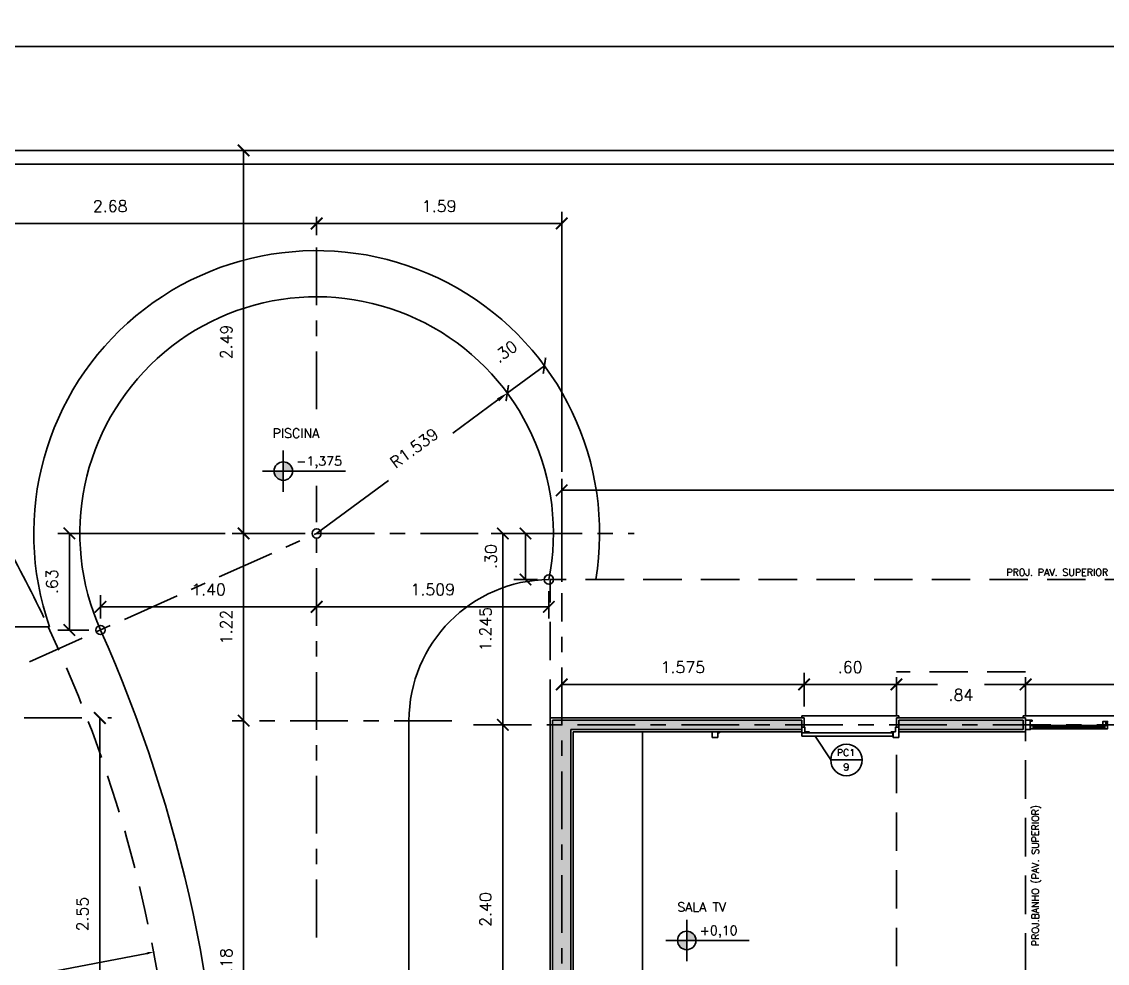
# Model space of a CAD drawing. Header units: millimetres. Extents: x 128 to 761, y 122 to 191.
# Drawn here: x 131.75 to 138.81, y 131.63 to 137.75 of the extents above; entities that cross this region are included whole.
import ezdxf

# ---------------------------------------------------------------- set-up
doc = ezdxf.new("R2010")
doc.units = ezdxf.units.MM
doc.linetypes.add('CENTER', pattern=[0.6, 0.375, -0.075, 0.075, -0.075])
doc.linetypes.add('HIDDEN', pattern=[0.375, 0.25, -0.125])
for name, color, linetype in [('ALV', 5, 'Continuous'), ('CAIX', 2, 'Continuous'), ('CAIXN', 7, 'Continuous'), ('COTAS', 1, 'Continuous'), ('EIXOS', 141, 'CENTER'), ('LPROJ', 7, 'HIDDEN'), ('LVISTA02', 1, 'Continuous'), ('NOTAS', 2, 'Continuous'), ('REVEST', 2, 'Continuous'), ('SOLID', 8, 'Continuous'), ('TEXT', 3, 'Continuous')]:
    doc.layers.add(name, color=color, linetype=linetype)
doc.styles.add('60-50', font='romans.shx', dxfattribs={"height": 0.075})
doc.styles.add('80-50', font='romans.shx', dxfattribs={"height": 0.1})
doc.dimstyles.new('50', dxfattribs={"dimtxt": 0.1, "dimasz": 2.5, "dimexe": 1.25, "dimexo": 0.625, "dimgap": 0.075, "dimtad": 1, "dimzin": 0, "dimdsep": 46, "dimtxsty": '60-50', "dimcen": 2.5, "dimclrt": 3, "dimadec": 0, "dimazin": 0, "dimtfac": 1, "dimtmove": 0, "dimatfit": 3, "dimfxl": 1, "dimarcsym": 0})

# ---------------------------------------------------------------- blocks, each defined once
blk = doc.blocks.new('_ARCHTICK')
at = {"color": 0, "linetype": 'ByBlock', "const_width": 0.15}
blk.add_lwpolyline([(-0.5, -0.5), (0.5, 0.5)], dxfattribs=at)
blk = doc.blocks.new('*D14')
at = {"layer": 'COTAS', "color": 0, "lineweight": -2}
for p, q in [((135.2635, 134.1081), (135.2635, 134.7774)), ((143.9635, 134.7024), (135.2635, 134.7024))]:
    blk.add_line(p, q, dxfattribs=at)
at = {"layer": 'DEFPOINTS', "color": 0}
for p in [(135.2635, 134.7024), (143.9635, 134.5249), (135.2635, 134.0331)]:
    blk.add_point(p, dxfattribs=at)
at = {"layer": 'COTAS', "color": 0, "lineweight": -2, "xscale": 0.075, "yscale": 0.075, "zscale": 0.075, "rotation": 180}
blk.add_blockref('_ARCHTICK', (135.2635, 134.7024), dxfattribs=at)
at = {"layer": 'COTAS', "color": 0, "lineweight": -2, "xscale": 0.075, "yscale": 0.075, "zscale": 0.075}
blk.add_blockref('_ARCHTICK', (143.9635, 134.7024), dxfattribs=at)
at = {"layer": 'COTAS', "color": 3, "insert": (139.6135, 134.8149), "char_height": 0.075, "attachment_point": 5, "style": '60-50'}
blk.add_mtext('8.70', dxfattribs=at)
blk = doc.blocks.new('*D15')
at = {"layer": 'COTAS', "color": 0, "lineweight": -2}
for p, q in [((133.671, 136.4451), (133.671, 136.3624)), ((135.2635, 134.8224), (135.2635, 136.5124)), ((135.2635, 136.4374), (133.671, 136.4374))]:
    blk.add_line(p, q, dxfattribs=at)
at = {"layer": 'DEFPOINTS', "color": 0}
for p in [(133.671, 136.5201), (133.671, 136.4374), (135.2635, 134.7474)]:
    blk.add_point(p, dxfattribs=at)
at = {"layer": 'COTAS', "color": 0, "lineweight": -2, "xscale": 0.075, "yscale": 0.075, "zscale": 0.075, "rotation": 180}
blk.add_blockref('_ARCHTICK', (133.671, 136.4374), dxfattribs=at)
at = {"layer": 'COTAS', "color": 0, "lineweight": -2, "xscale": 0.075, "yscale": 0.075, "zscale": 0.075}
blk.add_blockref('_ARCHTICK', (135.2635, 136.4374), dxfattribs=at)
at = {"layer": 'COTAS', "color": 3, "insert": (134.4672, 136.5499), "char_height": 0.075, "attachment_point": 5, "style": '60-50'}
blk.add_mtext('1.59', dxfattribs=at)
blk = doc.blocks.new('*D20')
at = {"layer": 'COTAS', "color": 0, "lineweight": -2}
for p, q in [((129.0085, 137.286), (129.0085, 137.6626)), ((150.1285, 137.286), (150.1285, 137.6626)), ((129.0085, 137.5876), (150.1285, 137.5876))]:
    blk.add_line(p, q, dxfattribs=at)
at = {"layer": 'DEFPOINTS', "color": 0}
for p in [(150.1285, 137.5876), (129.0085, 137.211), (150.1285, 137.211)]:
    blk.add_point(p, dxfattribs=at)
at = {"layer": 'COTAS', "color": 0, "lineweight": -2, "xscale": 0.075, "yscale": 0.075, "zscale": 0.075, "rotation": 180}
blk.add_blockref('_ARCHTICK', (129.0085, 137.5876), dxfattribs=at)
at = {"layer": 'COTAS', "color": 0, "lineweight": -2, "xscale": 0.075, "yscale": 0.075, "zscale": 0.075}
blk.add_blockref('_ARCHTICK', (150.1285, 137.5876), dxfattribs=at)
at = {"layer": 'COTAS', "color": 3, "insert": (139.5685, 137.7001), "char_height": 0.075, "attachment_point": 5, "style": '60-50'}
blk.add_mtext('21.12', dxfattribs=at)
blk = doc.blocks.new('*D31')
at = {"layer": 'COTAS', "color": 0, "lineweight": -2}
for p, q in [((132.262, 130.6721), (132.262, 133.2221)), ((132.3137, 133.2221), (132.337, 133.2221))]:
    blk.add_line(p, q, dxfattribs=at)
at = {"layer": 'DEFPOINTS', "color": 0}
for p in [(132.2387, 133.2221), (132.262, 133.2221), (132.2387, 130.6721)]:
    blk.add_point(p, dxfattribs=at)
at = {"layer": 'COTAS', "color": 0, "lineweight": -2, "xscale": 0.075, "yscale": 0.075, "zscale": 0.075}
for p, rotation in [((132.262, 133.2221), 90), ((132.262, 130.6721), 270)]:
    blk.add_blockref('_ARCHTICK', p, dxfattribs=dict(at, rotation=rotation))
at = {"layer": 'COTAS', "color": 3, "insert": (132.1495, 131.9471), "char_height": 0.075, "attachment_point": 5, "rotation": 90, "style": '60-50'}
blk.add_mtext('2.55', dxfattribs=at)
blk = doc.blocks.new('*D49')
at = {"layer": 'COTAS', "color": 0, "lineweight": -2}
for p, q in [((134.7662, 133.1771), (134.9561, 133.1771)), ((134.8811, 130.7771), (134.8811, 133.1771))]:
    blk.add_line(p, q, dxfattribs=at)
at = {"layer": 'DEFPOINTS', "color": 0}
for p in [(134.6912, 133.1771), (134.8811, 133.1771), (134.6912, 130.7771)]:
    blk.add_point(p, dxfattribs=at)
at = {"layer": 'COTAS', "color": 0, "lineweight": -2, "xscale": 0.075, "yscale": 0.075, "zscale": 0.075}
for p, rotation in [((134.8811, 133.1771), 90), ((134.8811, 130.7771), 270)]:
    blk.add_blockref('_ARCHTICK', p, dxfattribs=dict(at, rotation=rotation))
at = {"layer": 'COTAS', "color": 3, "insert": (134.7686, 131.9771), "char_height": 0.075, "attachment_point": 5, "rotation": 90, "style": '60-50'}
blk.add_mtext('2.40', dxfattribs=at)
blk = doc.blocks.new('*D50')
at = {"layer": 'COTAS', "color": 0, "lineweight": -2}
for p, q in [((135.1347, 134.4221), (134.8061, 134.4221)), ((134.8811, 133.1771), (134.8811, 134.4221))]:
    blk.add_line(p, q, dxfattribs=at)
at = {"layer": 'DEFPOINTS', "color": 0}
for p in [(134.8811, 134.4221), (135.2097, 134.4221), (134.6912, 133.1771)]:
    blk.add_point(p, dxfattribs=at)
at = {"layer": 'COTAS', "color": 0, "lineweight": -2, "xscale": 0.075, "yscale": 0.075, "zscale": 0.075}
for p, rotation in [((134.8811, 134.4221), 90), ((134.8811, 133.1771), 270)]:
    blk.add_blockref('_ARCHTICK', p, dxfattribs=dict(at, rotation=rotation))
at = {"layer": 'COTAS', "color": 3, "insert": (134.7686, 133.7996), "char_height": 0.075, "attachment_point": 5, "rotation": 90, "style": '60-50'}
blk.add_mtext('1.245', dxfattribs=at)
blk = doc.blocks.new('*D54')
at = {"layer": 'COTAS', "color": 0, "lineweight": -2}
for p, q in [((133.199, 133.2046), (133.1213, 133.2046)), ((133.1963, 130.0213), (133.1963, 133.2046))]:
    blk.add_line(p, q, dxfattribs=at)
at = {"layer": 'DEFPOINTS', "color": 0}
for p in [(133.1963, 133.2046), (133.274, 133.2046), (133.1963, 130.0213)]:
    blk.add_point(p, dxfattribs=at)
at = {"layer": 'COTAS', "color": 0, "lineweight": -2, "xscale": 0.075, "yscale": 0.075, "zscale": 0.075}
for p, rotation in [((133.1963, 133.2046), 90), ((133.1963, 130.0213), 270)]:
    blk.add_blockref('_ARCHTICK', p, dxfattribs=dict(at, rotation=rotation))
at = {"layer": 'COTAS', "color": 3, "insert": (133.0838, 131.613), "char_height": 0.075, "attachment_point": 5, "rotation": 90, "style": '60-50'}
blk.add_mtext('3.18', dxfattribs=at)
blk = doc.blocks.new('*D55')
at = {"layer": 'COTAS', "color": 0, "lineweight": -2}
for p, q in [((133.596, 134.4221), (133.1213, 134.4221)), ((133.1963, 133.2046), (133.1963, 134.4221))]:
    blk.add_line(p, q, dxfattribs=at)
at = {"layer": 'DEFPOINTS', "color": 0}
for p in [(133.1963, 134.4221), (133.671, 134.4221), (133.274, 133.2046)]:
    blk.add_point(p, dxfattribs=at)
at = {"layer": 'COTAS', "color": 0, "lineweight": -2, "xscale": 0.075, "yscale": 0.075, "zscale": 0.075}
for p, rotation in [((133.1963, 134.4221), 90), ((133.1963, 133.2046), 270)]:
    blk.add_blockref('_ARCHTICK', p, dxfattribs=dict(at, rotation=rotation))
at = {"layer": 'COTAS', "color": 3, "insert": (133.0838, 133.8134), "char_height": 0.075, "attachment_point": 5, "rotation": 90, "style": '60-50'}
blk.add_mtext('1.22', dxfattribs=at)
blk = doc.blocks.new('*D56')
at = {"layer": 'COTAS', "color": 0, "lineweight": -2}
blk.add_line((133.1963, 134.4221), (133.1963, 136.9121), dxfattribs=at)
at = {"layer": 'DEFPOINTS', "color": 0}
for p in [(133.1963, 136.9121), (133.1963, 136.9121), (133.671, 134.4221)]:
    blk.add_point(p, dxfattribs=at)
at = {"layer": 'COTAS', "color": 0, "lineweight": -2, "xscale": 0.075, "yscale": 0.075, "zscale": 0.075}
for p, rotation in [((133.1963, 136.9121), 90), ((133.1963, 134.4221), 270)]:
    blk.add_blockref('_ARCHTICK', p, dxfattribs=dict(at, rotation=rotation))
at = {"layer": 'COTAS', "color": 3, "insert": (133.0838, 135.6671), "char_height": 0.075, "attachment_point": 5, "rotation": 90, "style": '60-50'}
blk.add_mtext('2.49', dxfattribs=at)
blk = doc.blocks.new('*D57')
at = {"layer": 'COTAS', "color": 0, "lineweight": -2}
for p, q in [((134.8494, 135.2903), (134.5552, 135.0735)), ((133.671, 134.4221), (134.1382, 134.7664))]:
    blk.add_line(p, q, dxfattribs=at)
at = {"layer": 'COTAS', "color": 0}
blk.add_solid([(134.842, 135.3004), (134.8568, 135.2803), (134.9098, 135.3348)], dxfattribs=at)
at = {"layer": 'DEFPOINTS', "color": 0}
for p in [(134.9098, 135.3348), (133.671, 134.4221)]:
    blk.add_point(p, dxfattribs=at)
at = {"layer": 'COTAS', "color": 3, "insert": (134.3045, 134.9773), "char_height": 0.075, "attachment_point": 5, "rotation": 36.3821, "style": '60-50'}
blk.add_mtext('R1.539', dxfattribs=at)
blk = doc.blocks.new('*D58')
at = {"layer": 'COTAS', "color": 0, "lineweight": -2}
blk.add_line((134.9098, 135.3348), (135.1513, 135.5128), dxfattribs=at)
at = {"layer": 'DEFPOINTS', "color": 0}
for p in [(135.1513, 135.5128), (135.1513, 135.5128), (134.9098, 135.3348)]:
    blk.add_point(p, dxfattribs=at)
at = {"layer": 'COTAS', "color": 0, "lineweight": -2, "xscale": 0.075, "yscale": 0.075, "zscale": 0.075}
for p, rotation in [((135.1513, 135.5128), 36.38209981331752), ((134.9098, 135.3348), 216.3820998133176)]:
    blk.add_blockref('_ARCHTICK', p, dxfattribs=dict(at, rotation=rotation))
at = {"layer": 'COTAS', "color": 3, "insert": (134.8971, 135.6049), "char_height": 0.075, "attachment_point": 5, "rotation": 36.3821, "style": '60-50'}
blk.add_mtext('.30', dxfattribs=at)
blk = doc.blocks.new('*D72')
at = {"layer": 'COTAS', "color": 0, "lineweight": -2}
for p, q in [((132.2662, 133.8692), (132.2662, 134.02)), ((133.671, 133.8692), (133.671, 134.02)), ((132.2662, 133.945), (133.671, 133.945))]:
    blk.add_line(p, q, dxfattribs=at)
at = {"layer": 'DEFPOINTS', "color": 0}
for p in [(133.671, 133.945), (132.2662, 133.7942), (133.671, 133.7942)]:
    blk.add_point(p, dxfattribs=at)
at = {"layer": 'COTAS', "color": 0, "lineweight": -2, "xscale": 0.075, "yscale": 0.075, "zscale": 0.075, "rotation": 180}
blk.add_blockref('_ARCHTICK', (132.2662, 133.945), dxfattribs=at)
at = {"layer": 'COTAS', "color": 0, "lineweight": -2, "xscale": 0.075, "yscale": 0.075, "zscale": 0.075}
blk.add_blockref('_ARCHTICK', (133.671, 133.945), dxfattribs=at)
at = {"layer": 'COTAS', "color": 3, "insert": (132.9686, 134.0575), "char_height": 0.075, "attachment_point": 5, "style": '60-50'}
blk.add_mtext('1.40', dxfattribs=at)
blk = doc.blocks.new('*D73')
at = {"layer": 'COTAS', "color": 0, "lineweight": -2}
for p, q in [((133.0763, 134.4221), (131.9887, 134.4221)), ((132.0637, 134.4221), (132.0637, 133.7942)), ((132.1912, 133.7942), (131.9887, 133.7942))]:
    blk.add_line(p, q, dxfattribs=at)
at = {"layer": 'DEFPOINTS', "color": 0}
for p in [(133.1513, 134.4221), (132.0637, 133.7942), (132.2662, 133.7942)]:
    blk.add_point(p, dxfattribs=at)
at = {"layer": 'COTAS', "color": 0, "lineweight": -2, "xscale": 0.075, "yscale": 0.075, "zscale": 0.075}
for p, rotation in [((132.0637, 134.4221), 90), ((132.0637, 133.7942), 270)]:
    blk.add_blockref('_ARCHTICK', p, dxfattribs=dict(at, rotation=rotation))
at = {"layer": 'COTAS', "color": 3, "insert": (131.9512, 134.1082), "char_height": 0.075, "attachment_point": 5, "rotation": 90, "style": '60-50'}
blk.add_mtext('.63', dxfattribs=at)
blk = doc.blocks.new('*D74')
at = {"layer": 'COTAS', "color": 0, "lineweight": -2}
for p, q in [((135.0897, 134.4221), (134.9533, 134.4221)), ((135.0283, 134.1221), (135.0283, 134.4221)), ((135.1052, 134.1221), (134.9533, 134.1221))]:
    blk.add_line(p, q, dxfattribs=at)
at = {"layer": 'DEFPOINTS', "color": 0}
for p in [(135.0283, 134.4221), (135.1647, 134.4221), (135.1802, 134.1221)]:
    blk.add_point(p, dxfattribs=at)
at = {"layer": 'COTAS', "color": 0, "lineweight": -2, "xscale": 0.075, "yscale": 0.075, "zscale": 0.075}
for p, rotation in [((135.0283, 134.4221), 90), ((135.0283, 134.1221), 270)]:
    blk.add_blockref('_ARCHTICK', p, dxfattribs=dict(at, rotation=rotation))
at = {"layer": 'COTAS', "color": 3, "insert": (134.8033, 134.2721), "char_height": 0.075, "attachment_point": 5, "rotation": 90, "style": '60-50'}
blk.add_mtext('.30', dxfattribs=at)
blk = doc.blocks.new('*D75')
at = {"layer": 'COTAS', "color": 0, "lineweight": -2}
for p, q in [((135.1802, 134.0471), (135.1802, 133.87)), ((133.671, 133.945), (135.1802, 133.945))]:
    blk.add_line(p, q, dxfattribs=at)
at = {"layer": 'DEFPOINTS', "color": 0}
for p in [(135.1802, 134.1221), (133.671, 133.945), (135.1802, 133.945)]:
    blk.add_point(p, dxfattribs=at)
at = {"layer": 'COTAS', "color": 0, "lineweight": -2, "xscale": 0.075, "yscale": 0.075, "zscale": 0.075, "rotation": 180}
blk.add_blockref('_ARCHTICK', (133.671, 133.945), dxfattribs=at)
at = {"layer": 'COTAS', "color": 0, "lineweight": -2, "xscale": 0.075, "yscale": 0.075, "zscale": 0.075}
blk.add_blockref('_ARCHTICK', (135.1802, 133.945), dxfattribs=at)
at = {"layer": 'COTAS', "color": 3, "insert": (134.4256, 134.0575), "char_height": 0.075, "attachment_point": 5, "style": '60-50'}
blk.add_mtext('1.509', dxfattribs=at)
blk = doc.blocks.new('*D76')
at = {"layer": 'COTAS', "color": 0, "lineweight": -2}
for p, q in [((130.9874, 136.0917), (130.9874, 136.5124)), ((133.671, 136.4374), (130.9874, 136.4374))]:
    blk.add_line(p, q, dxfattribs=at)
at = {"layer": 'DEFPOINTS', "color": 0}
for p in [(130.9874, 136.4374), (133.671, 136.4374), (130.9874, 136.0167)]:
    blk.add_point(p, dxfattribs=at)
at = {"layer": 'COTAS', "color": 0, "lineweight": -2, "xscale": 0.075, "yscale": 0.075, "zscale": 0.075, "rotation": 180}
blk.add_blockref('_ARCHTICK', (130.9874, 136.4374), dxfattribs=at)
at = {"layer": 'COTAS', "color": 0, "lineweight": -2, "xscale": 0.075, "yscale": 0.075, "zscale": 0.075}
blk.add_blockref('_ARCHTICK', (133.671, 136.4374), dxfattribs=at)
at = {"layer": 'COTAS', "color": 3, "insert": (132.3292, 136.5499), "char_height": 0.075, "attachment_point": 5, "style": '60-50'}
blk.add_mtext('2.68', dxfattribs=at)
blk = doc.blocks.new('*D92')
at = {"layer": 'COTAS', "color": 0, "lineweight": -2}
for p, q in [((136.8385, 133.2971), (136.8385, 133.515)), ((135.2635, 133.44), (136.8385, 133.44))]:
    blk.add_line(p, q, dxfattribs=at)
at = {"layer": 'DEFPOINTS', "color": 0}
for p in [(135.2635, 133.44), (136.8385, 133.44), (136.8385, 133.2221)]:
    blk.add_point(p, dxfattribs=at)
at = {"layer": 'COTAS', "color": 0, "lineweight": -2, "xscale": 0.075, "yscale": 0.075, "zscale": 0.075, "rotation": 180}
blk.add_blockref('_ARCHTICK', (135.2635, 133.44), dxfattribs=at)
at = {"layer": 'COTAS', "color": 0, "lineweight": -2, "xscale": 0.075, "yscale": 0.075, "zscale": 0.075}
blk.add_blockref('_ARCHTICK', (136.8385, 133.44), dxfattribs=at)
at = {"layer": 'COTAS', "color": 3, "insert": (136.051, 133.5525), "char_height": 0.075, "attachment_point": 5, "style": '60-50'}
blk.add_mtext('1.575', dxfattribs=at)
blk = doc.blocks.new('*D93')
at = {"layer": 'COTAS', "color": 0, "lineweight": -2}
blk.add_line((136.8385, 133.44), (137.4385, 133.44), dxfattribs=at)
at = {"layer": 'DEFPOINTS', "color": 0}
for p in [(136.8385, 133.44), (137.4385, 133.44), (137.4385, 133.44)]:
    blk.add_point(p, dxfattribs=at)
at = {"layer": 'COTAS', "color": 0, "lineweight": -2, "xscale": 0.075, "yscale": 0.075, "zscale": 0.075, "rotation": 180}
blk.add_blockref('_ARCHTICK', (136.8385, 133.44), dxfattribs=at)
at = {"layer": 'COTAS', "color": 0, "lineweight": -2, "xscale": 0.075, "yscale": 0.075, "zscale": 0.075}
blk.add_blockref('_ARCHTICK', (137.4385, 133.44), dxfattribs=at)
at = {"layer": 'COTAS', "color": 3, "insert": (137.1385, 133.5525), "char_height": 0.075, "attachment_point": 5, "style": '60-50'}
blk.add_mtext('.60', dxfattribs=at)
blk = doc.blocks.new('*D94')
at = {"layer": 'COTAS', "color": 0, "lineweight": -2}
for p, q in [((137.4385, 133.44), (137.7049, 133.44)), ((138.2785, 133.44), (138.0121, 133.44))]:
    blk.add_line(p, q, dxfattribs=at)
at = {"layer": 'DEFPOINTS', "color": 0}
for p in [(137.4385, 133.44), (138.2785, 133.44), (138.2785, 133.44)]:
    blk.add_point(p, dxfattribs=at)
at = {"layer": 'COTAS', "color": 0, "lineweight": -2, "xscale": 0.075, "yscale": 0.075, "zscale": 0.075, "rotation": 180}
blk.add_blockref('_ARCHTICK', (137.4385, 133.44), dxfattribs=at)
at = {"layer": 'COTAS', "color": 0, "lineweight": -2, "xscale": 0.075, "yscale": 0.075, "zscale": 0.075}
blk.add_blockref('_ARCHTICK', (138.2785, 133.44), dxfattribs=at)
at = {"layer": 'COTAS', "color": 3, "insert": (137.8585, 133.372), "char_height": 0.075, "attachment_point": 5, "style": '60-50'}
blk.add_mtext('.84', dxfattribs=at)
blk = doc.blocks.new('*D95')
at = {"layer": 'COTAS', "color": 0, "lineweight": -2}
blk.add_line((138.2785, 133.44), (140.3485, 133.44), dxfattribs=at)
at = {"layer": 'DEFPOINTS', "color": 0}
for p in [(138.2785, 133.44), (140.3485, 133.44), (140.3485, 133.44)]:
    blk.add_point(p, dxfattribs=at)
at = {"layer": 'COTAS', "color": 0, "lineweight": -2, "xscale": 0.075, "yscale": 0.075, "zscale": 0.075, "rotation": 180}
blk.add_blockref('_ARCHTICK', (138.2785, 133.44), dxfattribs=at)
at = {"layer": 'COTAS', "color": 0, "lineweight": -2, "xscale": 0.075, "yscale": 0.075, "zscale": 0.075}
blk.add_blockref('_ARCHTICK', (140.3485, 133.44), dxfattribs=at)
at = {"layer": 'COTAS', "color": 3, "insert": (139.3135, 133.5525), "char_height": 0.075, "attachment_point": 5, "style": '60-50'}
blk.add_mtext('2.07', dxfattribs=at)

msp = doc.modelspace()

# ---------------------------------------------------------------- hatches: boundary and pattern name
at = {"layer": 'NOTAS'}
h = msp.add_hatch(color=1, dxfattribs=at)
h.paths.add_polyline_path([(133.4542, 134.7673), (133.4542, 134.8273), (133.3942, 134.8273, 0.414214)])
h.paths.add_polyline_path([(133.4542, 134.8873), (133.4542, 134.8273), (133.5142, 134.8273, 0.414214)])
h = msp.add_hatch(color=1, dxfattribs=at)
h.paths.add_polyline_path([(136.076, 131.7154), (136.076, 131.7754), (136.016, 131.7754, 0.414214)])
h.paths.add_polyline_path([(136.076, 131.8354), (136.076, 131.7754), (136.136, 131.7754, 0.414214)])
at = {"layer": 'SOLID'}
h = msp.add_hatch(color=256, dxfattribs=at)
h.paths.add_polyline_path([(135.3235, 130.8071), (135.3235, 133.1471), (136.8235, 133.1471), (136.8235, 133.2071), (135.2035, 133.2071), (135.2035, 130.7471), (136.8235, 130.7471), (136.8235, 130.8071)])
h.paths.add_polyline_path([(138.2635, 130.7471), (138.2635, 130.8071), (137.4535, 130.8071), (137.4535, 130.7471)])
h.paths.add_polyline_path([(138.2635, 133.1471), (138.2635, 133.2071), (137.4535, 133.2071), (137.4535, 133.1471)])
h.paths.add_polyline_path([(136.7635, 129.7631), (136.7635, 129.0671), (135.8635, 129.0671), (135.8635, 129.7631), (135.9304, 129.7631), (135.9304, 129.8171), (135.8035, 129.8171), (135.8035, 129.0071), (136.8235, 129.0071), (136.8235, 130.1171), (136.7635, 130.1171), (136.7635, 129.8171), (136.6093, 129.8171), (136.6093, 129.7631)])
h.paths.add_polyline_path([(135.2035, 126.9371), (135.2035, 126.8171), (136.8235, 126.8171), (136.8235, 126.9371)])

# ---------------------------------------------------------------- linework, layer by layer
at = {"layer": 'ALV'}
for p, q in [((136.8235, 133.2071), (135.2035, 133.2071)), ((135.2035, 130.7471), (135.2035, 133.2071)), ((136.8235, 133.1471), (136.8235, 133.2071)), ((137.4535, 133.1471), (137.4535, 133.2071)), ((138.2635, 133.2071), (137.4535, 133.2071)), ((138.2635, 133.1471), (138.2635, 133.2071)), ((135.3235, 130.8071), (135.3235, 133.1471)), ((136.8235, 133.1471), (135.3235, 133.1471)), ((138.2635, 133.1471), (137.4535, 133.1471))]:
    msp.add_line(p, q, dxfattribs=at)
at = {"layer": 'CAIX'}
for p, q in [((136.2413, 133.0961), (136.2413, 133.1321)), ((136.2893, 133.1321), (136.2893, 133.1261)), ((138.34, 133.1666), (138.781, 133.1666)), ((138.34, 133.1576), (138.781, 133.1576)), ((136.2773, 133.0961), (136.2413, 133.0961)), ((136.2893, 133.1261), (136.2773, 133.1261)), ((136.2773, 133.1261), (136.2773, 133.0961))]:
    msp.add_line(p, q, dxfattribs=at)
at = {"layer": 'CAIX', "color": 1}
for p, q in [((138.34, 133.1726), (138.781, 133.1726)), ((138.34, 133.1516), (138.781, 133.1516))]:
    msp.add_line(p, q, dxfattribs=at)
at = {"layer": 'CAIX'}
for points in [[(138.2785, 133.2071), (138.3205, 133.2071), (138.3205, 133.2011), (138.3085, 133.2011), (138.3085, 133.1471), (138.2785, 133.1471)], [(136.8235, 133.1621), (136.8445, 133.1621), (136.8445, 133.1321), (136.8715, 133.1321), (136.8715, 133.1261), (136.8235, 133.1261), (136.8235, 133.1471)], [(137.4535, 133.1621), (137.4325, 133.1621), (137.4325, 133.1321), (137.4055, 133.1321), (137.4055, 133.1261), (137.4175, 133.1261), (137.4175, 133.0961), (137.4535, 133.0961), (137.4535, 133.1471)]]:
    msp.add_lwpolyline(points, dxfattribs=at)
for points in [[(138.781, 133.1786), (138.811, 133.1786), (138.811, 133.1846), (138.799, 133.1846), (138.799, 133.1936), (138.811, 133.1936), (138.811, 133.1996), (138.781, 133.1996)], [(138.31, 133.1726), (138.34, 133.1726), (138.34, 133.1666), (138.328, 133.1666), (138.328, 133.1576), (138.34, 133.1576), (138.34, 133.1516), (138.31, 133.1516)], [(138.811, 133.1726), (138.781, 133.1726), (138.781, 133.1666), (138.793, 133.1666), (138.793, 133.1576), (138.781, 133.1576), (138.781, 133.1516), (138.811, 133.1516)], [(136.8232, 133.1036), (136.8232, 133.1246), (137.4161, 133.1246), (137.4161, 133.1036)]]:
    msp.add_lwpolyline(points, close=True, dxfattribs=at)
at = {"layer": 'CAIXN', "color": 8, "ltscale": 0.5}
for q in [(136.91, 133.1036), (137.216, 132.949)]:
    msp.add_line((137.012, 132.949), q, dxfattribs=at)
msp.add_circle((137.114, 132.949), 0.102, dxfattribs=at)
at = {"layer": 'COTAS'}
msp.add_line((128.6258, 130.9387), (132.5678, 131.6919), dxfattribs=at)
for centre in [(133.671, 134.4221), (135.1802, 134.1221), (132.2662, 133.7942)]:
    msp.add_circle(centre, 0.03, dxfattribs=at)
msp.add_arc((123.8249, 130.0213), 8.9461, 25.52092, 29.36287, dxfattribs=at)
msp.add_point((132.612, 131.7003), dxfattribs=at)
msp.add_solid([(132.5664, 131.6993), (132.5692, 131.6845), (132.612, 131.7003)], dxfattribs=at)
at = {"layer": 'EIXOS'}
for p, q in [((133.671, 135.2307), (133.671, 136.5201)), ((133.671, 131.7959), (133.671, 134.7326)), ((131.8051, 133.5881), (133.671, 134.4221)), ((133.671, 134.4221), (135.7335, 134.4221)), ((135.2635, 126.425), (135.2635, 134.0331)), ((130.4209, 133.2221), (132.2387, 133.2221)), ((134.5494, 133.2046), (133.274, 133.2046)), ((134.6912, 133.1771), (147.466, 133.1771))]:
    msp.add_line(p, q, dxfattribs=at)
at = {"layer": 'LPROJ'}
for p, q in [((143.9185, 134.1221), (135.1885, 134.1221)), ((135.1885, 133.2221), (135.1885, 134.1221)), ((131.9354, 133.815), (129.7803, 133.8202)), ((137.4385, 133.2371), (137.4385, 133.5221)), ((138.2785, 133.5221), (137.4385, 133.5221)), ((138.2785, 133.2371), (138.2785, 133.5221)), ((138.2785, 130.8221), (138.2785, 133.1321)), ((137.4385, 130.8581), (137.4385, 133.0961))]:
    msp.add_line(p, q, dxfattribs=at)
msp.add_arc((123.8249, 130.0213), 8.9461, 0, 25.09099, dxfattribs=at)
at = {"layer": 'LVISTA02', "color": 2}
for p, q in [((150.1285, 136.9121), (129.8778, 136.9121)), ((150.1285, 136.8221), (130.6053, 136.8221)), ((134.271, 127.4021), (134.271, 133.2046))]:
    msp.add_line(p, q, dxfattribs=at)
at = {"layer": 'LVISTA02'}
for p, q in [((136.8235, 133.2371), (137.4535, 133.2371)), ((136.8235, 133.2221), (136.8235, 133.2371)), ((137.4535, 133.2221), (137.4535, 133.2371)), ((138.2635, 133.2371), (140.3635, 133.2371)), ((138.2635, 133.2221), (138.2635, 133.2371)), ((135.7885, 130.8221), (135.7885, 133.1321))]:
    msp.add_line(p, q, dxfattribs=at)
msp.add_arc((133.671, 134.4221), 1.8387, 350.60983, 199.28022, dxfattribs=at)
at = {"layer": 'LVISTA02', "color": 2}
for centre, radius, start, end in [((133.671, 134.4221), 1.5387, 348.75629, 204.08248), ((135.1885, 133.2046), 0.9175, 90.51868, 180), ((123.8249, 130.0213), 9.2461, 0, 24.08248)]:
    msp.add_arc(centre, radius, start, end, dxfattribs=at)
at = {"layer": 'NOTAS', "color": 1}
for p, q in [((133.4542, 134.6923), (133.4542, 134.9623)), ((133.3192, 134.8273), (133.8589, 134.8273)), ((136.076, 131.6404), (136.076, 131.9104)), ((135.941, 131.7754), (136.4807, 131.7754))]:
    msp.add_line(p, q, dxfattribs=at)
at = {"layer": 'NOTAS', "color": 2, "ltscale": 0.5}
for centre in [(133.4542, 134.8273), (136.076, 131.7754)]:
    msp.add_circle(centre, 0.06, dxfattribs=at)
at = {"layer": 'REVEST'}
for p, q in [((136.8385, 133.2221), (135.1885, 133.2221)), ((135.1885, 130.7321), (135.1885, 133.2221)), ((136.8385, 133.1621), (136.8385, 133.2221)), ((138.2785, 133.2221), (137.4385, 133.2221)), ((137.4385, 133.1621), (137.4385, 133.2221)), ((138.2785, 133.1321), (138.2785, 133.2221)), ((136.8235, 133.1321), (135.3385, 133.1321)), ((135.3385, 130.8221), (135.3385, 133.1321)), ((138.2785, 133.1321), (137.4535, 133.1321))]:
    msp.add_line(p, q, dxfattribs=at)

# ---------------------------------------------------------------- texts
at = {"layer": 'CAIXN', "color": 2, "ltscale": 0.5, "char_height": 0.045, "attachment_point": 5, "style": '60-50'}
for s, insert in [('PC1', (137.1113, 132.9975)), ('9', (137.1129, 132.9029))]:
    msp.add_mtext(s, dxfattribs=dict(at, insert=insert))
at = {"layer": 'NOTAS', "color": 3, "style": '80-50'}
for s, p in [('-1,375', (133.5377, 134.8628)), ('+0,10', (136.1594, 131.8109))]:
    msp.add_text(s, height=0.06, dxfattribs=at).set_placement(p)
at = {"layer": 'NOTAS', "color": 1, "style": '60-50'}
msp.add_text('PROJ. PAV. SUPERIOR', height=0.045, dxfattribs=at).set_placement((138.1531, 134.1465))
msp.add_text('PROJ.BANHO (PAV. SUPERIOR)', height=0.045, rotation=90, dxfattribs=at).set_placement((138.3637, 131.7392))
at = {"layer": 'TEXT', "style": '80-50'}
for s, p in [('PISCINA', (133.3847, 135.0439)), ('SALA TV', (136.0151, 131.9629))]:
    msp.add_text(s, height=0.06, dxfattribs=at).set_placement(p)

# ---------------------------------------------------------------- dimensions: what is measured, and where the dimension line sits
at = {"layer": 'COTAS'}
for base, p1, p2, override, picture, middle in [((150.1285, 137.5876), (129.0085, 137.211), (150.1285, 137.211), {"dimasz": 0.075, "dimexe": 0.075, "dimexo": 0.075, "dimzin": 4, "dimblk1": 'ARCHTICK', "dimblk2": 'ARCHTICK', "dimsah": 1, "dimtmove": 2}, '*D20', (139.5685, 137.7001)), ((130.9874, 136.4374), (133.671, 136.4374), (130.9874, 136.0167), {"dimasz": 0.075, "dimexe": 0.075, "dimexo": 0.075, "dimzin": 4, "dimblk1": 'ARCHTICK', "dimblk2": 'ARCHTICK', "dimsah": 1, "dimtmove": 2}, '*D76', (132.3292, 136.5499)), ((133.671, 136.4374), (135.2635, 134.7474), (133.671, 136.5201), {"dimasz": 0.075, "dimexe": 0.075, "dimexo": 0.075, "dimzin": 4, "dimblk1": 'ARCHTICK', "dimblk2": 'ARCHTICK', "dimsah": 1, "dimtmove": 2}, '*D15', (134.4672, 136.5499)), ((135.2635, 134.7024), (143.9635, 134.5249), (135.2635, 134.0331), {"dimasz": 0.075, "dimexe": 0.075, "dimexo": 0.075, "dimzin": 4, "dimblk1": 'ARCHTICK', "dimblk2": 'ARCHTICK', "dimsah": 1, "dimse1": 1, "dimtmove": 2}, '*D14', (139.6135, 134.8149)), ((135.1802, 133.945), (133.671, 133.945), (135.1802, 134.1221), {"dimasz": 0.075, "dimexe": 0.075, "dimexo": 0.075, "dimdec": 3, "dimzin": 4, "dimblk1": 'ARCHTICK', "dimblk2": 'ARCHTICK', "dimsah": 1, "dimtmove": 2}, '*D75', (134.4256, 134.0575)), ((133.671, 133.945), (132.2662, 133.7942), (133.671, 133.7942), {"dimasz": 0.075, "dimexe": 0.075, "dimexo": 0.075, "dimzin": 4, "dimblk1": 'ARCHTICK', "dimblk2": 'ARCHTICK', "dimsah": 1, "dimtmove": 2}, '*D72', (132.9686, 134.0575)), ((136.8385, 133.44), (135.2635, 133.44), (136.8385, 133.2221), {"dimasz": 0.075, "dimexe": 0.075, "dimexo": 0.075, "dimdec": 3, "dimzin": 4, "dimblk1": 'ARCHTICK', "dimblk2": 'ARCHTICK', "dimsah": 1, "dimtofl": 0, "dimtmove": 2}, '*D92', (136.051, 133.5525)), ((137.4385, 133.44), (136.8385, 133.44), (137.4385, 133.44), {"dimasz": 0.075, "dimexe": 0.075, "dimexo": 0.075, "dimzin": 4, "dimblk1": 'ARCHTICK', "dimblk2": 'ARCHTICK', "dimsah": 1, "dimtofl": 0, "dimtmove": 2}, '*D93', (137.1385, 133.5525)), ((140.3485, 133.44), (138.2785, 133.44), (140.3485, 133.44), {"dimasz": 0.075, "dimexe": 0.075, "dimexo": 0.075, "dimzin": 4, "dimblk1": 'ARCHTICK', "dimblk2": 'ARCHTICK', "dimsah": 1, "dimse1": 1, "dimtofl": 0, "dimtmove": 2}, '*D95', (139.3135, 133.5525))]:
    dim = msp.add_linear_dim(base=base, p1=p1, p2=p2, dimstyle='50', override=override, dxfattribs=at)
    dim.commit()
    dim.dimension.update_dxf_attribs({"geometry": picture, "text_midpoint": middle})
for base, p1, p2, override, picture, middle in [((133.1963, 136.9121), (133.671, 134.4221), (133.1963, 136.9121), {"dimasz": 0.075, "dimexe": 0.075, "dimexo": 0.075, "dimzin": 4, "dimblk1": 'ARCHTICK', "dimblk2": 'ARCHTICK', "dimsah": 1, "dimse1": 1, "dimtmove": 2}, '*D56', (133.0838, 135.6671)), ((132.0637, 133.7942), (133.1513, 134.4221), (132.2662, 133.7942), {"dimasz": 0.075, "dimexe": 0.075, "dimexo": 0.075, "dimzin": 4, "dimblk1": 'ARCHTICK', "dimblk2": 'ARCHTICK', "dimsah": 1, "dimtmove": 2}, '*D73', (131.9512, 134.1082)), ((133.1963, 134.4221), (133.274, 133.2046), (133.671, 134.4221), {"dimasz": 0.075, "dimexe": 0.075, "dimexo": 0.075, "dimzin": 4, "dimblk1": 'ARCHTICK', "dimblk2": 'ARCHTICK', "dimsah": 1, "dimse1": 1, "dimtmove": 2}, '*D55', (133.0838, 133.8134)), ((134.8811, 134.4221), (134.6912, 133.1771), (135.2097, 134.4221), {"dimasz": 0.075, "dimexe": 0.075, "dimexo": 0.075, "dimdec": 3, "dimzin": 4, "dimblk1": 'ARCHTICK', "dimblk2": 'ARCHTICK', "dimsah": 1, "dimse1": 1, "dimtmove": 2}, '*D50', (134.7686, 133.7996)), ((135.0283, 134.4221), (135.1802, 134.1221), (135.1647, 134.4221), {"dimasz": 0.075, "dimexe": 0.075, "dimexo": 0.075, "dimzin": 4, "dimblk1": 'ARCHTICK', "dimblk2": 'ARCHTICK', "dimsah": 1, "dimtmove": 2}, '*D74', (134.8033, 134.2721)), ((132.262, 133.2221), (132.2387, 130.6721), (132.2387, 133.2221), {"dimasz": 0.075, "dimexe": 0.075, "dimexo": 0.075, "dimzin": 4, "dimblk1": 'ARCHTICK', "dimblk2": 'ARCHTICK', "dimsah": 1, "dimse1": 1, "dimtmove": 2}, '*D31', (132.1495, 131.9471)), ((133.1963, 133.2046), (133.1963, 130.0213), (133.274, 133.2046), {"dimasz": 0.075, "dimexe": 0.075, "dimexo": 0.075, "dimzin": 4, "dimblk1": 'ARCHTICK', "dimblk2": 'ARCHTICK', "dimsah": 1, "dimse1": 1, "dimtmove": 2}, '*D54', (133.0838, 131.613)), ((134.8811, 133.1771), (134.6912, 130.7771), (134.6912, 133.1771), {"dimasz": 0.075, "dimexe": 0.075, "dimexo": 0.075, "dimzin": 4, "dimblk1": 'ARCHTICK', "dimblk2": 'ARCHTICK', "dimsah": 1, "dimse1": 1, "dimtmove": 2}, '*D49', (134.7686, 131.9771))]:
    dim = msp.add_linear_dim(base=base, p1=p1, p2=p2, angle=90, dimstyle='50', override=override, dxfattribs=at)
    dim.commit()
    dim.dimension.update_dxf_attribs({"geometry": picture, "text_midpoint": middle})
dim = msp.add_aligned_dim(p1=(134.9098, 135.3348), p2=(135.1513, 135.5128), distance=0, dimstyle='50', override={"dimasz": 0.075, "dimexe": 0.075, "dimexo": 0.075, "dimzin": 4, "dimblk1": 'ARCHTICK', "dimblk2": 'ARCHTICK', "dimsah": 1, "dimse1": 1, "dimtmove": 2}, dxfattribs=at)
dim.commit()
dim.dimension.update_dxf_attribs({"geometry": '*D58', "text_midpoint": (134.8971, 135.6049)})
dim = msp.add_radius_dim(center=(133.671, 134.4221), mpoint=(134.9098, 135.3348), dimstyle='50', override={"dimasz": 0.075, "dimexe": 0.075, "dimexo": 0.075, "dimdec": 3, "dimzin": 4, "dimse1": 1, "dimtmove": 2}, dxfattribs=at)
dim.commit()
dim.dimension.update_dxf_attribs({"geometry": '*D57', "text_midpoint": (134.3045, 134.9773), "dimtype": 164})
dim = msp.add_linear_dim(base=(138.2785, 133.44), p1=(137.4385, 133.44), p2=(138.2785, 133.44), dimstyle='50', override={"dimasz": 0.075, "dimexe": 0.075, "dimexo": 0.075, "dimzin": 4, "dimblk1": 'ARCHTICK', "dimblk2": 'ARCHTICK', "dimsah": 1, "dimse1": 1, "dimtofl": 0, "dimtmove": 2}, dxfattribs=at)
dim.commit()
dim.dimension.update_dxf_attribs({"geometry": '*D94', "text_midpoint": (137.8585, 133.372), "dimtype": 160})

doc.saveas('drawing.dxf')
